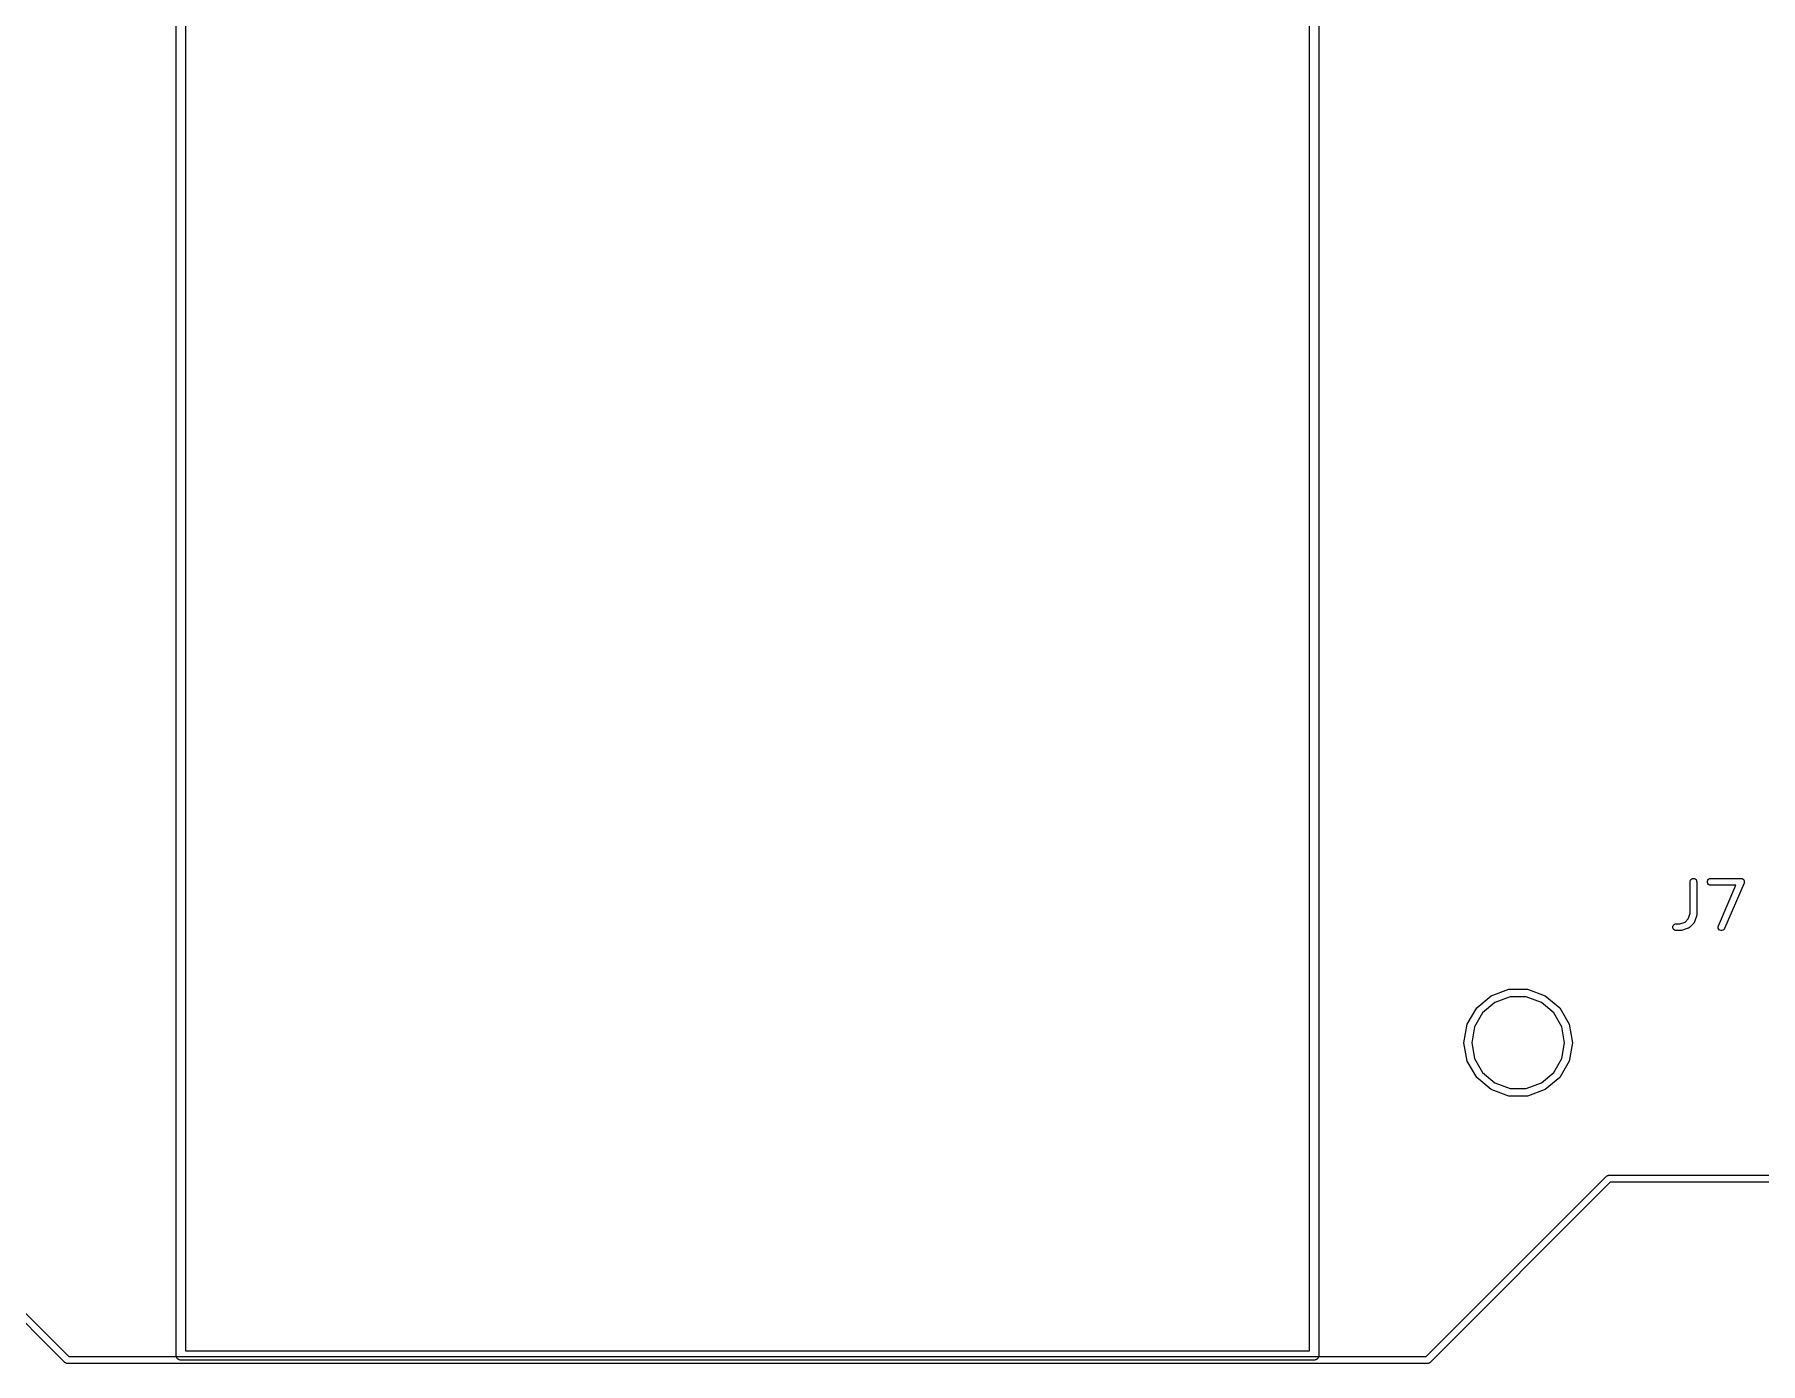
# Model space of a CAD drawing. Extents: x 0 to 100, y 0 to 100.
# Drawn here: x 34.27 to 72.34, y -0.08 to 29.24 of the extents above; entities that cross this region are included whole.
import ezdxf

# ---------------------------------------------------------------- set-up
doc = ezdxf.new("R2010")
doc.units = 0
doc.header["$MEASUREMENT"] = 0
doc.layers.add('BLACK', color=7, linetype='CONTINUOUS')

msp = doc.modelspace()

# ---------------------------------------------------------------- linework, layer by layer
at = {"layer": 'BLACK', "linetype": 'CONTINUOUS'}
for p, q in [((37.4, 0.11763), (37.4, 52.1087)), ((37.6, 52), (37.6, 0.2)), ((62.4, 0.2), (62.4, 52)), ((62.6, 52.1087), (62.6, 0.09126)), ((70.7917, 10.5476), (70.7962, 10.5733)), ((70.7917, 9.8455), (70.7917, 10.5476)), ((70.7962, 10.5733), (70.8092, 10.5958)), ((70.8092, 10.5958), (70.8292, 10.6126)), ((70.8292, 10.6126), (70.8536, 10.6215)), ((70.8536, 10.6215), (70.8797, 10.6215)), ((70.8797, 10.6215), (70.9042, 10.6126)), ((70.9042, 10.6126), (70.9241, 10.5958)), ((70.9241, 10.5958), (70.9371, 10.5733)), ((70.9371, 10.5733), (70.9417, 10.5476)), ((70.9417, 10.5476), (70.9417, 9.83333)), ((71.1738, 10.5606), (71.1827, 10.5851)), ((71.1738, 10.5346), (71.1738, 10.5606)), ((71.1827, 10.5101), (71.1738, 10.5346)), ((71.1827, 10.5851), (71.1994, 10.6051)), ((71.1994, 10.4902), (71.1827, 10.5101)), ((71.1994, 10.6051), (71.222, 10.6181)), ((71.222, 10.4771), (71.1994, 10.4902)), ((71.222, 10.6181), (71.2476, 10.6226)), ((71.2476, 10.4726), (71.222, 10.4771)), ((71.2476, 10.6226), (71.9143, 10.6226)), ((71.8005, 10.4726), (71.2476, 10.4726)), ((71.4168, 9.57716), (71.8005, 10.4726)), ((71.9832, 10.5181), (71.5546, 9.51808)), ((71.9143, 10.6226), (71.9228, 10.6211)), ((71.9228, 10.6211), (71.9314, 10.6206)), ((71.9314, 10.6206), (71.9355, 10.6189)), ((71.9355, 10.6189), (71.9399, 10.6181)), ((71.9399, 10.6181), (71.9474, 10.6138)), ((71.9474, 10.6138), (71.9554, 10.6104)), ((71.9554, 10.6104), (71.9586, 10.6073)), ((71.9586, 10.6073), (71.9625, 10.6051)), ((71.9625, 10.6051), (71.968, 10.5985)), ((71.968, 10.5985), (71.9743, 10.5925)), ((71.9743, 10.5925), (71.9764, 10.5886)), ((71.9764, 10.5886), (71.9792, 10.5851)), ((71.9792, 10.5851), (71.9822, 10.577)), ((71.9822, 10.577), (71.9861, 10.5693)), ((71.9852, 10.5265), (71.9832, 10.5181)), ((71.9881, 10.5346), (71.9852, 10.5265)), ((71.9861, 10.5693), (71.9866, 10.5649)), ((71.9866, 10.5649), (71.9881, 10.5606)), ((71.9881, 10.5606), (71.9881, 10.552)), ((71.9881, 10.552), (71.9892, 10.5434)), ((71.9892, 10.5434), (71.9881, 10.5391)), ((71.9881, 10.5391), (71.9881, 10.5346)), ((70.4119, 9.56064), (70.4208, 9.58512)), ((70.4119, 9.5346), (70.4119, 9.56064)), ((70.4208, 9.51012), (70.4119, 9.5346)), ((70.4208, 9.58512), (70.4375, 9.60507)), ((70.4375, 9.60507), (70.4601, 9.6181)), ((70.4601, 9.6181), (70.4857, 9.62262)), ((70.4857, 9.62262), (70.5688, 9.62262)), ((70.5688, 9.62262), (70.6833, 9.66079)), ((70.7475, 9.52409), (70.6047, 9.47647)), ((70.6833, 9.66079), (70.7535, 9.73099)), ((70.7513, 9.52615), (70.7475, 9.52409)), ((70.7555, 9.52727), (70.7513, 9.52615)), ((70.7535, 9.73099), (70.7917, 9.8455)), ((70.7627, 9.5323), (70.7555, 9.52727)), ((70.7704, 9.53649), (70.7627, 9.5323)), ((70.7733, 9.53973), (70.7704, 9.53649)), ((70.7768, 9.54221), (70.7733, 9.53973)), ((70.8721, 9.63744), (70.7768, 9.54221)), ((70.8746, 9.64099), (70.8721, 9.63744)), ((70.8778, 9.64386), (70.8746, 9.64099)), ((70.882, 9.65158), (70.8778, 9.64386)), ((70.887, 9.65878), (70.882, 9.65158)), ((70.8881, 9.66296), (70.887, 9.65878)), ((70.8902, 9.66676), (70.8881, 9.66296)), ((70.9378, 9.80962), (70.8902, 9.66676)), ((70.9396, 9.8215), (70.9378, 9.80962)), ((70.9417, 9.83333), (70.9396, 9.8215)), ((71.4108, 9.5518), (71.4168, 9.57716)), ((71.4139, 9.52594), (71.4108, 9.5518)), ((71.4257, 9.50269), (71.4139, 9.52594)), ((70.4375, 9.49017), (70.4208, 9.51012)), ((70.4601, 9.47714), (70.4375, 9.49017)), ((70.4857, 9.47262), (70.4601, 9.47714)), ((70.581, 9.47262), (70.4857, 9.47262)), ((70.5928, 9.47471), (70.581, 9.47262)), ((70.6047, 9.47647), (70.5928, 9.47471)), ((71.4446, 9.48486), (71.4257, 9.50269)), ((71.4686, 9.4746), (71.4446, 9.48486)), ((71.4946, 9.47315), (71.4686, 9.4746)), ((71.5195, 9.48068), (71.4946, 9.47315)), ((71.5404, 9.49628), (71.5195, 9.48068)), ((71.5546, 9.51808), (71.5404, 9.49628)), ((66.0846, 7.76813), (66.4025, 8.0349)), ((66.4025, 8.0349), (66.7925, 8.17685)), ((66.822, 8.00943), (66.4875, 7.88768)), ((66.7925, 8.17685), (67.2075, 8.17685)), ((67.178, 8.00943), (66.822, 8.00943)), ((67.5125, 7.88768), (67.178, 8.00943)), ((67.2075, 8.17685), (67.5975, 8.0349)), ((67.5975, 8.0349), (67.9154, 7.76813)), ((65.8771, 7.40871), (66.0846, 7.76813)), ((66.2148, 7.65886), (66.0368, 7.35057)), ((66.4875, 7.88768), (66.2148, 7.65886)), ((67.7852, 7.65886), (67.5125, 7.88768)), ((67.9632, 7.35057), (67.7852, 7.65886)), ((67.9154, 7.76813), (68.1229, 7.40871)), ((65.805, 7), (65.8771, 7.40871)), ((66.0368, 7.35057), (65.975, 7)), ((68.025, 7), (67.9632, 7.35057)), ((68.1229, 7.40871), (68.195, 7)), ((65.8771, 6.59129), (65.805, 7)), ((65.975, 7), (66.0368, 6.64943)), ((67.9632, 6.64943), (68.025, 7)), ((68.195, 7), (68.1229, 6.59129)), ((66.0846, 6.23187), (65.8771, 6.59129)), ((66.0368, 6.64943), (66.2148, 6.34114)), ((67.7852, 6.34114), (67.9632, 6.64943)), ((68.1229, 6.59129), (67.9154, 6.23187)), ((66.4025, 5.9651), (66.0846, 6.23187)), ((66.2148, 6.34114), (66.4875, 6.11232)), ((66.4875, 6.11232), (66.822, 5.99057)), ((67.178, 5.99057), (67.5125, 6.11232)), ((67.5125, 6.11232), (67.7852, 6.34114)), ((67.9154, 6.23187), (67.5975, 5.9651)), ((66.7925, 5.82315), (66.4025, 5.9651)), ((67.2075, 5.82315), (66.7925, 5.82315)), ((66.822, 5.99057), (67.178, 5.99057)), ((67.5975, 5.9651), (67.2075, 5.82315)), ((34.9447, -0.05073), (30.9689, 3.925)), ((31.0553, 4.05072), (35.0311, 0.075)), ((64.9689, 0.075), (68.9447, 4.05073)), ((69.0311, 3.925), (65.0553, -0.05072)), ((68.9447, 4.05073), (68.951, 4.05834)), ((68.951, 4.05834), (68.9597, 4.06332)), ((68.9597, 4.06332), (68.9678, 4.06902)), ((68.9678, 4.06902), (68.971, 4.06989)), ((68.971, 4.06989), (68.974, 4.07156)), ((68.974, 4.07156), (68.9838, 4.07329)), ((68.9838, 4.07329), (68.9934, 4.07587)), ((68.9934, 4.07587), (69.0033, 4.075)), ((69.0033, 4.075), (94.9689, 4.075)), ((94.9967, 3.925), (69.0311, 3.925)), ((35.0311, 0.075), (64.9689, 0.075)), ((37.4, 0.08237), (37.4, 0.11763)), ((37.403, 0.07401), (37.4, 0.08237)), ((37.4046, 0.06527), (37.403, 0.07401)), ((37.409, 0.05758), (37.4046, 0.06527)), ((37.4121, 0.04923), (37.409, 0.05758)), ((37.4178, 0.04242), (37.4121, 0.04923)), ((37.4222, 0.03473), (37.4178, 0.04242)), ((37.429, 0.02902), (37.4222, 0.03473)), ((37.4347, 0.02221), (37.429, 0.02902)), ((37.4424, 0.01777), (37.4347, 0.02221)), ((37.4492, 0.01206), (37.4424, 0.01777)), ((37.4576, 0.00902), (37.4492, 0.01206)), ((37.4653, 0.00458), (37.4576, 0.00902)), ((37.474, 0.00304), (37.4653, 0.00458)), ((37.4824, 0), (37.474, 0.00304)), ((37.4912, 0), (37.4824, 0)), ((37.4913, 0), (37.4912, 0)), ((62.5087, 0), (37.4913, 0)), ((37.6, 0.2), (62.4, 0.2)), ((62.5088, 0), (62.5087, 0)), ((62.5176, 0), (62.5088, 0)), ((62.526, 0.00304), (62.5176, 0)), ((62.5347, 0.00458), (62.526, 0.00304)), ((62.5424, 0.00902), (62.5347, 0.00458)), ((62.5508, 0.01206), (62.5424, 0.00902)), ((62.5576, 0.01777), (62.5508, 0.01206)), ((62.5653, 0.02221), (62.5576, 0.01777)), ((62.571, 0.02902), (62.5653, 0.02221)), ((62.5778, 0.03473), (62.571, 0.02902)), ((62.5822, 0.04242), (62.5778, 0.03473)), ((62.5879, 0.04923), (62.5822, 0.04242)), ((62.591, 0.05758), (62.5879, 0.04923)), ((62.5954, 0.06527), (62.591, 0.05758)), ((62.597, 0.07402), (62.5954, 0.06527)), ((62.6, 0.08237), (62.597, 0.07402)), ((62.6, 0.09126), (62.6, 0.09125)), ((62.6, 0.09125), (62.6, 0.08237)), ((34.951, -0.05834), (34.9447, -0.05073)), ((34.9597, -0.06332), (34.951, -0.05834)), ((34.9678, -0.06902), (34.9597, -0.06332)), ((34.971, -0.06989), (34.9678, -0.06902)), ((34.974, -0.07156), (34.971, -0.06989)), ((34.9838, -0.07329), (34.974, -0.07156)), ((34.9934, -0.07587), (34.9838, -0.07329)), ((35.0033, -0.075), (34.9934, -0.07587)), ((64.9967, -0.075), (35.0033, -0.075)), ((65.0066, -0.07587), (64.9967, -0.075)), ((65.0162, -0.07329), (65.0066, -0.07587)), ((65.026, -0.07156), (65.0162, -0.07329)), ((65.029, -0.06989), (65.026, -0.07156)), ((65.0322, -0.06902), (65.029, -0.06989)), ((65.0403, -0.06332), (65.0322, -0.06902)), ((65.049, -0.05834), (65.0403, -0.06332)), ((65.0553, -0.05072), (65.049, -0.05834))]:
    msp.add_line(p, q, dxfattribs=at)

doc.saveas('drawing.dxf')
